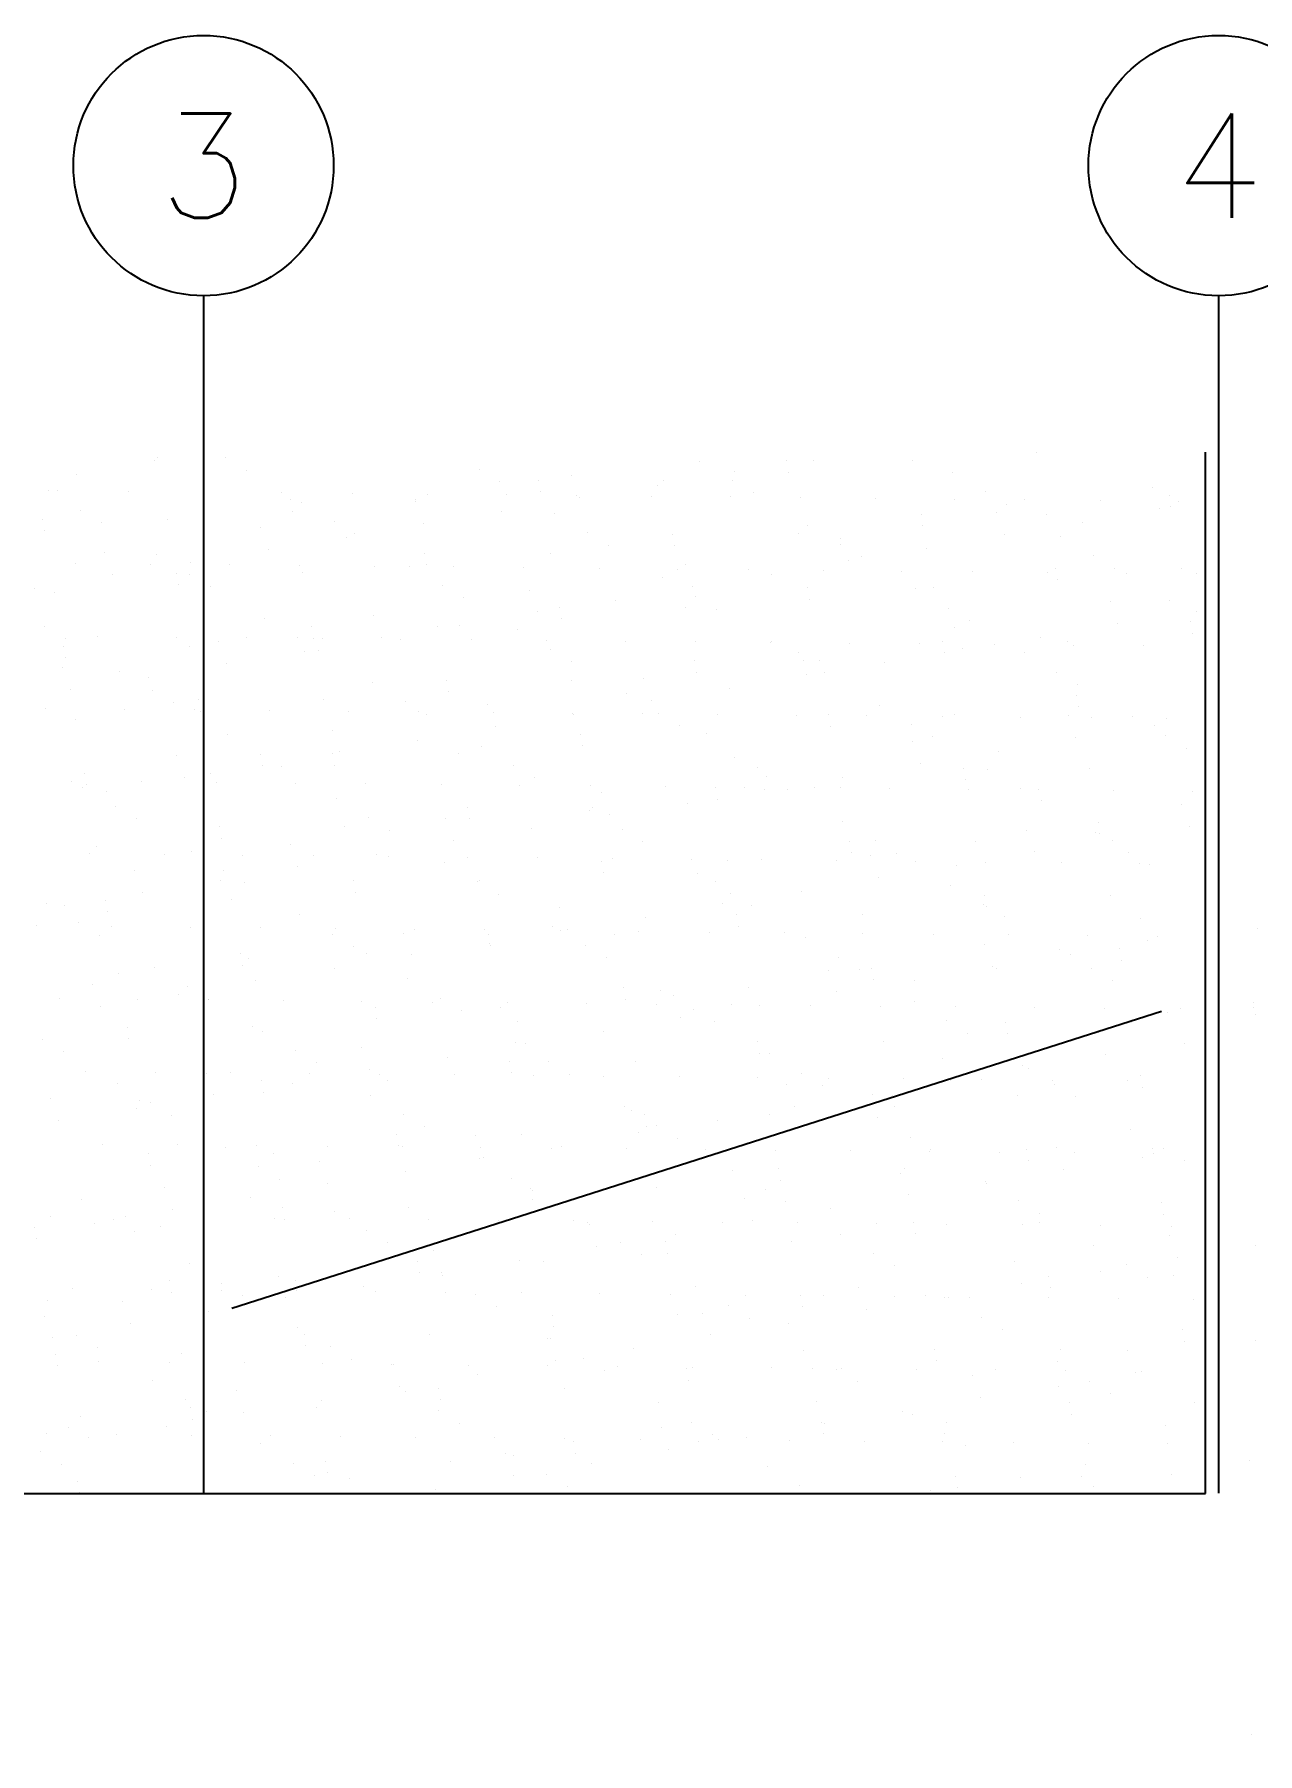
# Model space of a CAD drawing. Header units: millimetres. Extents: x -3 to 53, y -269 to 39.
# Drawn here: x 3.65 to 6, y 36.05 to 39.352 of the extents above; entities that cross this region are included whole.
import ezdxf
from ezdxf.enums import TextEntityAlignment as Align
from ezdxf.xclip import XClip

# ---------------------------------------------------------------- set-up
doc = ezdxf.new("R2010")
doc.units = ezdxf.units.MM
doc.header["$LTSCALE"] = 15
doc.header["$XCLIPFRAME"] = 2
for name, pattern in [('ACAD_ISO07W100', [3, 0, -3]), ('HIDDEN2', [0.1875, 0.125, -0.0625]), ('PHANTOM', [63.5, 31.75, -6.35, 6.35, -6.35, 6.35, -6.35]), ('PHANTOM2', [1.25, 0.625, -0.125, 0.125, -0.125, 0.125, -0.125])]:
    doc.linetypes.add(name, pattern=pattern)
doc.layers.get('0').update_dxf_attribs({"color": 250})
for name, color, linetype in [('A-EJES', 251, 'PHANTOM'), ('A-MURO BAJO', 251, 'Continuous'), ('A-PROYECCIONES', 250, 'HIDDEN2'), ('DLP_VERDE', 250, 'Continuous')]:
    doc.layers.add(name, color=color, linetype=linetype)
doc.layers.add('A-MUROS', color=252, linetype='Continuous', lineweight=30)
doc.styles.add('R80', font='ARIALN.TTF', dxfattribs={"height": 2.03})
doc.styles.add('ROMANS', font='romans.shx', dxfattribs={"width": 0.8})

# ---------------------------------------------------------------- blocks, each defined once
blk = doc.blocks.new('A$C9f73720c')
at = {"layer": 'A-MURO BAJO'}
for p, q in [((39.7265, 92.3281, 0), (37.8034, 92.9152, 0)), ((38.0038, 86.6852, 0), (39.7265, 92.3281, 0))]:
    blk.add_line(p, q, dxfattribs=at)
blk.add_arc((60.7821, 91.9133, 0), 25.1032, 139.01699, 190.85615, dxfattribs=at)
at = {"layer": 'A-PROYECCIONES'}
blk.add_line((38.8761, 87.8303, 0), (38.1838, 142.0709, 0), dxfattribs=at)
at = {"layer": 'DLP_VERDE', "linetype": 'Continuous'}
for p, q in [((37.8722, 92.8209), (37.8722, 92.8209)), ((37.8888, 92.8352), (37.8888, 92.8352)), ((38.0322, 92.827), (38.0322, 92.827)), ((37.8481, 92.7942), (37.8481, 92.7942)), ((37.8925, 92.7962), (37.8925, 92.7962)), ((37.8942, 92.818), (37.8942, 92.818)), ((38.0132, 92.8023), (38.0132, 92.8023)), ((38.1012, 92.8053), (38.1012, 92.8053)), ((38.1172, 92.7886), (38.1172, 92.7886)), ((38.1392, 92.7857), (38.1392, 92.7857)), ((38.0657, 92.7621), (38.0657, 92.7621)), ((38.7177, 92.7405), (38.7177, 92.7405)), ((37.8433, 92.6911), (37.8433, 92.6911)), ((37.9916, 92.6981), (37.9916, 92.6981)), ((38.1351, 92.6899), (38.1351, 92.6899)), ((38.2813, 92.6905), (38.2813, 92.6905)), ((38.3468, 92.7102), (38.3468, 92.7102)), ((38.4296, 92.6976), (38.4296, 92.6976)), ((38.8523, 92.6918), (38.8523, 92.6918)), ((38.8605, 92.6891), (38.8605, 92.6891)), ((38.8743, 92.6889), (38.8743, 92.6889)), ((37.9759, 92.6798), (37.9759, 92.6798)), ((38.079, 92.655), (38.079, 92.655)), ((38.2877, 92.6641), (38.2877, 92.6641)), ((38.3124, 92.6786), (38.3124, 92.6786)), ((38.4475, 92.6711), (38.4475, 92.6711)), ((38.492, 92.673), (38.492, 92.673)), ((37.8747, 92.6461), (37.8747, 92.6461)), ((37.9415, 92.6483), (37.9415, 92.6483)), ((38.0346, 92.6531), (38.0346, 92.6531)), ((38.2586, 92.6294), (38.2586, 92.6294)), ((37.7201, 92.6008), (37.7201, 92.6008)), ((37.8877, 92.599), (37.8877, 92.599)), ((37.839, 92.5851), (37.839, 92.5851)), ((37.943, 92.5714), (37.943, 92.5714)), ((37.9651, 92.5685), (37.9651, 92.5685)), ((38.0944, 92.561), (38.0944, 92.561)), ((38.5325, 92.5605), (38.5325, 92.5605)), ((38.5398, 92.5775), (38.5398, 92.5775)), ((39.3002, 92.559), (39.3002, 92.559)), ((37.7999, 92.5533), (37.7999, 92.5533)), ((37.9462, 92.554), (37.9462, 92.554)), ((38.0841, 92.5528), (38.0841, 92.5528)), ((38.1688, 92.5471), (38.1688, 92.5471)), ((38.1881, 92.5391), (38.1881, 92.5391)), ((38.2101, 92.5362), (38.2101, 92.5362)), ((38.2379, 92.5528), (38.2379, 92.5528)), ((38.3842, 92.5534), (38.3842, 92.5534)), ((38.4742, 92.5229), (38.4742, 92.5229)), ((38.5054, 92.5459), (38.5054, 92.5459)), ((38.634, 92.5299), (38.634, 92.5299)), ((38.6759, 92.5522), (38.6759, 92.5522)), ((38.6785, 92.5319), (38.6785, 92.5319)), ((38.8222, 92.5529), (38.8222, 92.5529)), ((38.8225, 92.527), (38.8225, 92.527)), ((38.8872, 92.541), (38.8872, 92.541)), ((37.7979, 92.5167), (37.7979, 92.5167)), ((37.8081, 92.4939), (37.8081, 92.4939)), ((37.8525, 92.4958), (37.8525, 92.4958)), ((38.0612, 92.5049), (38.0612, 92.5049)), ((38.1344, 92.5156), (38.1344, 92.5156)), ((38.2211, 92.5119), (38.2211, 92.5119)), ((38.2655, 92.5138), (38.2655, 92.5138)), ((38.3291, 92.5206), (38.3291, 92.5206)), ((38.4331, 92.5069), (38.4331, 92.5069)), ((38.4516, 92.4967), (38.4516, 92.4967)), ((38.4551, 92.504), (38.4551, 92.504)), ((39.4746, 92.5055), (39.4746, 92.5055)), ((37.7635, 92.4852), (37.7635, 92.4852)), ((38.0807, 92.4663), (38.0807, 92.4663)), ((38.5741, 92.4883), (38.5741, 92.4883)), ((38.6781, 92.4746), (38.6781, 92.4746)), ((38.7002, 92.4717), (38.7002, 92.4717)), ((38.8192, 92.4561), (38.8192, 92.4561)), ((39.1037, 92.4751), (39.1037, 92.4751)), ((37.7098, 92.4359), (37.7098, 92.4359)), ((37.7592, 92.4244), (37.7592, 92.4244)), ((38.1973, 92.4239), (38.1973, 92.4239)), ((38.6353, 92.4234), (38.6353, 92.4234)), ((38.7328, 92.4448), (38.7328, 92.4448)), ((38.9232, 92.4424), (38.9232, 92.4424)), ((38.9452, 92.4395), (38.9452, 92.4395)), ((39.0642, 92.4238), (39.0642, 92.4238)), ((39.0693, 92.4436), (39.0693, 92.4436)), ((39.0733, 92.4228), (39.0733, 92.4228)), ((39.6909, 92.4268), (39.6909, 92.4268)), ((37.9027, 92.4162), (37.9027, 92.4162)), ((38.049, 92.4168), (38.049, 92.4168)), ((38.3407, 92.4157), (38.3407, 92.4157)), ((38.3618, 92.4144), (38.3618, 92.4144)), ((38.487, 92.4163), (38.487, 92.4163)), ((38.6983, 92.4132), (38.6983, 92.4132)), ((38.7788, 92.4151), (38.7788, 92.4151)), ((38.865, 92.3907), (38.865, 92.3907)), ((38.9251, 92.4158), (38.9251, 92.4158)), ((39.0155, 92.3943), (39.0155, 92.3943)), ((39.0737, 92.3998), (39.0737, 92.3998)), ((39.1682, 92.4101), (39.1682, 92.4101)), ((39.1902, 92.4072), (39.1902, 92.4072)), ((39.2168, 92.4146), (39.2168, 92.4146)), ((39.2335, 92.4068), (39.2335, 92.4068)), ((39.2779, 92.4087), (39.2779, 92.4087)), ((39.3092, 92.3915), (39.3092, 92.3915)), ((39.3631, 92.4153), (39.3631, 92.4153)), ((37.6649, 92.3679), (37.6649, 92.3679)), ((37.9909, 92.384), (37.9909, 92.384)), ((38.2477, 92.3637), (38.2477, 92.3637)), ((38.3274, 92.3829), (38.3274, 92.3829)), ((38.4076, 92.3707), (38.4076, 92.3707)), ((38.452, 92.3727), (38.452, 92.3727)), ((38.6446, 92.364), (38.6446, 92.364)), ((38.6607, 92.3818), (38.6607, 92.3818)), ((38.8205, 92.3888), (38.8205, 92.3888)), ((39.4132, 92.3778), (39.4132, 92.3778)), ((39.4352, 92.3749), (39.4352, 92.3749)), ((39.5542, 92.3593), (39.5542, 92.3593)), ((37.7689, 92.3542), (37.7689, 92.3542)), ((37.7909, 92.3513), (37.7909, 92.3513)), ((37.8347, 92.3457), (37.8347, 92.3457)), ((37.9099, 92.3356), (37.9099, 92.3356)), ((37.9565, 92.3525), (37.9565, 92.3525)), ((37.9946, 92.3527), (37.9946, 92.3527)), ((38.039, 92.3546), (38.039, 92.3546)), ((38.2737, 92.3336), (38.2737, 92.3336)), ((39.2967, 92.3424), (39.2967, 92.3424)), ((37.9027, 92.3032), (37.9027, 92.3032)), ((38.0139, 92.3219), (38.0139, 92.3219)), ((38.036, 92.319), (38.036, 92.319)), ((38.1549, 92.3034), (38.1549, 92.3034)), ((38.9257, 92.3121), (38.9257, 92.3121)), ((39.2622, 92.3109), (39.2622, 92.3109)), ((39.5794, 92.292), (39.5794, 92.292)), ((37.7138, 92.2803), (37.7138, 92.2803)), ((37.8621, 92.2873), (37.8621, 92.2873)), ((38.0055, 92.2791), (38.0055, 92.2791)), ((38.1518, 92.2797), (38.1518, 92.2797)), ((38.2589, 92.2897), (38.2589, 92.2897)), ((38.281, 92.2868), (38.281, 92.2868)), ((38.3001, 92.2868), (38.3001, 92.2868)), ((38.4, 92.2711), (38.4, 92.2711)), ((38.4436, 92.2785), (38.4436, 92.2785)), ((38.504, 92.2574), (38.504, 92.2574)), ((38.5548, 92.2817), (38.5548, 92.2817)), ((38.5899, 92.2792), (38.5899, 92.2792)), ((38.7381, 92.2862), (38.7381, 92.2862)), ((38.8816, 92.278), (38.8816, 92.278)), ((38.8913, 92.2805), (38.8913, 92.2805)), ((39.0279, 92.2787), (39.0279, 92.2787)), ((39.1762, 92.2857), (39.1762, 92.2857)), ((39.2085, 92.2616), (39.2085, 92.2616)), ((39.2602, 92.2586), (39.2602, 92.2586)), ((39.3197, 92.2775), (39.3197, 92.2775)), ((39.42, 92.2656), (39.42, 92.2656)), ((39.4644, 92.2676), (39.4644, 92.2676)), ((39.4659, 92.2782), (39.4659, 92.2782)), ((39.6142, 92.2852), (39.6142, 92.2852)), ((39.6732, 92.2767), (39.6732, 92.2767)), ((40.1957, 92.2764), (40.1957, 92.2764)), ((38.1839, 92.2513), (38.1839, 92.2513)), ((38.5204, 92.2502), (38.5204, 92.2502)), ((38.526, 92.2545), (38.526, 92.2545)), ((38.5941, 92.2295), (38.5941, 92.2295)), ((38.6385, 92.2315), (38.6385, 92.2315)), ((38.645, 92.2389), (38.645, 92.2389)), ((38.749, 92.2252), (38.749, 92.2252)), ((38.8376, 92.2313), (38.8376, 92.2313)), ((38.8472, 92.2406), (38.8472, 92.2406)), ((39.007, 92.2476), (39.007, 92.2476)), ((39.0515, 92.2495), (39.0515, 92.2495)), ((37.7681, 92.1935), (37.7681, 92.1935)), ((37.8125, 92.1954), (37.8125, 92.1954)), ((37.8129, 92.221), (37.8129, 92.221)), ((38.0212, 92.2045), (38.0212, 92.2045)), ((38.1495, 92.2198), (38.1495, 92.2198)), ((38.1811, 92.2115), (38.1811, 92.2115)), ((38.2255, 92.2135), (38.2255, 92.2135)), ((38.4342, 92.2226), (38.4342, 92.2226)), ((38.4666, 92.2009), (38.4666, 92.2009)), ((38.771, 92.2223), (38.771, 92.2223)), ((38.89, 92.2066), (38.89, 92.2066)), ((38.994, 92.1929), (38.994, 92.1929)), ((39.4896, 92.2097), (39.4896, 92.2097)), ((37.6082, 92.1865), (37.6082, 92.1865)), ((37.7785, 92.1894), (37.7785, 92.1894)), ((38.0957, 92.1705), (38.0957, 92.1705)), ((39.0161, 92.19), (39.0161, 92.19)), ((39.1187, 92.1794), (39.1187, 92.1794)), ((39.135, 92.1743), (39.135, 92.1743)), ((39.2391, 92.1606), (39.2391, 92.1606)), ((39.4552, 92.1782), (39.4552, 92.1782)), ((37.5947, 92.137), (37.5947, 92.137)), ((37.6168, 92.1341), (37.6168, 92.1341)), ((37.6704, 92.1425), (37.6704, 92.1425)), ((37.7248, 92.1402), (37.7248, 92.1402)), ((37.8166, 92.1432), (37.8166, 92.1432)), ((37.9649, 92.1502), (37.9649, 92.1502)), ((38.1084, 92.142), (38.1084, 92.142)), ((38.2547, 92.1426), (38.2547, 92.1426)), ((38.4029, 92.1497), (38.4029, 92.1497)), ((38.5464, 92.1414), (38.5464, 92.1414)), ((38.6927, 92.1421), (38.6927, 92.1421)), ((38.7478, 92.149), (38.7478, 92.149)), ((38.841, 92.1491), (38.841, 92.1491)), ((38.9845, 92.1409), (38.9845, 92.1409)), ((39.0843, 92.1478), (39.0843, 92.1478)), ((39.1307, 92.1416), (39.1307, 92.1416)), ((39.2611, 92.1577), (39.2611, 92.1577)), ((39.279, 92.1486), (39.279, 92.1486)), ((39.3801, 92.1421), (39.3801, 92.1421)), ((39.4015, 92.129), (39.4015, 92.129)), ((39.4225, 92.1404), (39.4225, 92.1404)), ((39.4841, 92.1284), (39.4841, 92.1284)), ((39.5061, 92.1255), (39.5061, 92.1255)), ((39.5688, 92.1411), (39.5688, 92.1411)), ((39.6509, 92.1264), (39.6509, 92.1264)), ((37.7358, 92.1184), (37.7358, 92.1184)), ((37.8398, 92.1047), (37.8398, 92.1047)), ((37.8618, 92.1018), (37.8618, 92.1018)), ((38.3768, 92.1186), (38.3768, 92.1186)), ((38.7134, 92.1175), (38.7134, 92.1175)), ((39.0305, 92.0986), (39.0305, 92.0986)), ((39.0337, 92.0994), (39.0337, 92.0994)), ((39.1935, 92.1064), (39.1935, 92.1064)), ((39.238, 92.1083), (39.238, 92.1083)), ((39.4467, 92.1175), (39.4467, 92.1175)), ((39.6065, 92.1244), (39.6065, 92.1244)), ((39.6251, 92.1098), (39.6251, 92.1098)), ((37.9808, 92.0862), (37.9808, 92.0862)), ((38.0059, 92.0883), (38.0059, 92.0883)), ((38.0848, 92.0725), (38.0848, 92.0725)), ((38.1068, 92.0696), (38.1068, 92.0696)), ((38.2077, 92.0634), (38.2077, 92.0634)), ((38.3424, 92.0871), (38.3424, 92.0871)), ((38.3676, 92.0703), (38.3676, 92.0703)), ((38.412, 92.0723), (38.412, 92.0723)), ((38.6207, 92.0814), (38.6207, 92.0814)), ((38.6596, 92.0682), (38.6596, 92.0682)), ((38.7806, 92.0884), (38.7806, 92.0884)), ((38.825, 92.0903), (38.825, 92.0903)), ((37.586, 92.0362), (37.586, 92.0362)), ((37.6006, 92.0264), (37.6006, 92.0264)), ((37.635, 92.0579), (37.635, 92.0579)), ((37.7947, 92.0453), (37.7947, 92.0453)), ((37.9546, 92.0523), (37.9546, 92.0523)), ((37.9715, 92.0567), (37.9715, 92.0567)), ((37.999, 92.0543), (37.999, 92.0543)), ((38.2258, 92.0539), (38.2258, 92.0539)), ((38.2887, 92.0379), (38.2887, 92.0379)), ((38.3298, 92.0402), (38.3298, 92.0402)), ((38.3518, 92.0373), (38.3518, 92.0373)), ((39.3117, 92.0467), (39.3117, 92.0467)), ((37.6297, 92.0136), (37.6297, 92.0136)), ((37.7732, 92.0054), (37.7732, 92.0054)), ((37.9178, 92.0075), (37.9178, 92.0075)), ((37.9195, 92.0061), (37.9195, 92.0061)), ((38.0678, 92.0131), (38.0678, 92.0131)), ((38.2112, 92.0049), (38.2112, 92.0049)), ((38.3575, 92.0055), (38.3575, 92.0055)), ((38.4708, 92.0217), (38.4708, 92.0217)), ((38.5058, 92.0126), (38.5058, 92.0126)), ((38.5748, 92.008), (38.5748, 92.008)), ((38.5969, 92.0051), (38.5969, 92.0051)), ((38.6493, 92.0043), (38.6493, 92.0043)), ((38.7955, 92.005), (38.7955, 92.005)), ((38.9408, 92.0163), (38.9408, 92.0163)), ((38.9438, 92.012), (38.9438, 92.012)), ((39.0873, 92.0038), (39.0873, 92.0038)), ((39.2336, 92.0045), (39.2336, 92.0045)), ((39.2773, 92.0151), (39.2773, 92.0151)), ((39.3819, 92.0115), (39.3819, 92.0115)), ((39.5253, 92.0033), (39.5253, 92.0033)), ((39.5944, 91.9963), (39.5944, 91.9963)), ((37.5468, 91.9771), (37.5468, 91.9771)), ((38.5698, 91.9859), (38.5698, 91.9859)), ((38.7159, 91.9894), (38.7159, 91.9894)), ((38.8199, 91.9757), (38.8199, 91.9757)), ((38.8419, 91.9728), (38.8419, 91.9728)), ((38.9063, 91.9848), (38.9063, 91.9848)), ((39.2235, 91.9659), (39.2235, 91.9659)), ((39.38, 91.9652), (39.38, 91.9652)), ((39.4245, 91.9672), (39.4245, 91.9672)), ((38.1989, 91.9556), (38.1989, 91.9556)), ((38.5354, 91.9544), (38.5354, 91.9544)), ((38.5541, 91.9292), (38.5541, 91.9292)), ((38.5985, 91.9311), (38.5985, 91.9311)), ((38.8072, 91.9402), (38.8072, 91.9402)), ((38.8526, 91.9355), (38.8526, 91.9355)), ((38.9609, 91.9571), (38.9609, 91.9571)), ((38.9671, 91.9472), (38.9671, 91.9472)), ((39.0115, 91.9491), (39.0115, 91.9491)), ((39.0649, 91.9434), (39.0649, 91.9434)), ((39.0869, 91.9405), (39.0869, 91.9405)), ((39.2202, 91.9583), (39.2202, 91.9583)), ((37.5616, 91.9012), (37.5616, 91.9012)), ((37.7725, 91.895), (37.7725, 91.895)), ((37.828, 91.9252), (37.828, 91.9252)), ((37.9812, 91.9042), (37.9812, 91.9042)), ((38.1411, 91.9111), (38.1411, 91.9111)), ((38.1645, 91.924), (38.1645, 91.924)), ((38.1855, 91.9131), (38.1855, 91.9131)), ((38.3942, 91.9222), (38.3942, 91.9222)), ((38.4817, 91.9052), (38.4817, 91.9052)), ((39.2059, 91.9249), (39.2059, 91.9249)), ((39.3099, 91.9112), (39.3099, 91.9112)), ((39.332, 91.9083), (39.332, 91.9083)), ((39.5047, 91.914), (39.5047, 91.914)), ((37.5682, 91.8861), (37.5682, 91.8861)), ((37.5843, 91.8695), (37.5843, 91.8695)), ((37.6656, 91.8875), (37.6656, 91.8875)), ((37.6876, 91.8846), (37.6876, 91.8846)), ((37.7281, 91.8931), (37.7281, 91.8931)), ((37.7326, 91.8765), (37.7326, 91.8765)), ((37.7936, 91.8937), (37.7936, 91.8937)), ((37.8066, 91.869), (37.8066, 91.869)), ((37.876, 91.8683), (37.876, 91.8683)), ((38.0223, 91.869), (38.0223, 91.869)), ((38.1107, 91.8748), (38.1107, 91.8748)), ((38.1706, 91.876), (38.1706, 91.876)), ((38.3141, 91.8678), (38.3141, 91.8678)), ((38.4603, 91.8684), (38.4603, 91.8684)), ((38.6086, 91.8755), (38.6086, 91.8755)), ((38.7521, 91.8672), (38.7521, 91.8672)), ((38.8984, 91.8679), (38.8984, 91.8679)), ((39.0467, 91.8749), (39.0467, 91.8749)), ((39.1337, 91.8836), (39.1337, 91.8836)), ((39.1901, 91.8667), (39.1901, 91.8667)), ((39.3364, 91.8674), (39.3364, 91.8674)), ((39.4509, 91.8926), (39.4509, 91.8926)), ((39.4702, 91.8824), (39.4702, 91.8824)), ((39.4847, 91.8744), (39.4847, 91.8744)), ((39.5549, 91.8789), (39.5549, 91.8789)), ((39.577, 91.876), (39.577, 91.876)), ((37.7398, 91.8444), (37.7398, 91.8444)), ((37.9106, 91.8553), (37.9106, 91.8553)), ((37.9327, 91.8524), (37.9327, 91.8524)), ((38.0516, 91.8367), (38.0516, 91.8367)), ((38.7628, 91.8532), (38.7628, 91.8532)), ((39.0993, 91.8521), (39.0993, 91.8521)), ((39.4165, 91.8332), (39.4165, 91.8332)), ((38.1556, 91.823), (38.1556, 91.823)), ((38.1777, 91.8201), (38.1777, 91.8201)), ((38.2967, 91.8045), (38.2967, 91.8045)), ((38.3919, 91.8229), (38.3919, 91.8229)), ((38.7284, 91.8217), (38.7284, 91.8217)), ((38.9937, 91.799), (38.9937, 91.799)), ((39.0456, 91.8028), (39.0456, 91.8028)), ((39.1536, 91.806), (39.1536, 91.806)), ((39.198, 91.808), (39.198, 91.808)), ((39.4067, 91.8171), (39.4067, 91.8171)), ((39.5665, 91.8241), (39.5665, 91.8241)), ((37.65, 91.7621), (37.65, 91.7621)), ((38.0209, 91.7925), (38.0209, 91.7925)), ((38.1677, 91.763), (38.1677, 91.763)), ((38.3276, 91.77), (38.3276, 91.77)), ((38.3575, 91.7913), (38.3575, 91.7913)), ((38.372, 91.7719), (38.372, 91.7719)), ((38.4007, 91.7908), (38.4007, 91.7908)), ((38.4227, 91.7879), (38.4227, 91.7879)), ((38.5417, 91.7722), (38.5417, 91.7722)), ((38.5807, 91.781), (38.5807, 91.781)), ((38.6746, 91.7725), (38.6746, 91.7725)), ((38.7406, 91.788), (38.7406, 91.788)), ((38.785, 91.7899), (38.785, 91.7899)), ((37.5016, 91.7339), (37.5016, 91.7339)), ((37.5408, 91.7317), (37.5408, 91.7317)), ((37.546, 91.7358), (37.546, 91.7358)), ((37.6156, 91.7306), (37.6156, 91.7306)), ((37.6871, 91.7324), (37.6871, 91.7324)), ((37.7547, 91.745), (37.7547, 91.745)), ((37.8354, 91.7394), (37.8354, 91.7394)), ((37.9146, 91.7519), (37.9146, 91.7519)), ((37.959, 91.7539), (37.959, 91.7539)), ((37.9789, 91.7312), (37.9789, 91.7312)), ((37.9865, 91.761), (37.9865, 91.761)), ((38.1251, 91.7319), (38.1251, 91.7319)), ((38.2734, 91.7389), (38.2734, 91.7389)), ((38.3037, 91.7421), (38.3037, 91.7421)), ((38.4169, 91.7307), (38.4169, 91.7307)), ((38.5632, 91.7313), (38.5632, 91.7313)), ((38.6457, 91.7585), (38.6457, 91.7585)), ((38.6677, 91.7556), (38.6677, 91.7556)), ((38.7115, 91.7384), (38.7115, 91.7384)), ((38.7867, 91.7399), (38.7867, 91.7399)), ((38.8549, 91.7301), (38.8549, 91.7301)), ((39.0012, 91.7308), (39.0012, 91.7308)), ((39.1495, 91.7378), (39.1495, 91.7378)), ((39.293, 91.7296), (39.293, 91.7296)), ((39.3267, 91.7509), (39.3267, 91.7509)), ((39.4392, 91.7303), (39.4392, 91.7303)), ((37.9328, 91.7117), (37.9328, 91.7117)), ((38.8907, 91.7262), (38.8907, 91.7262)), ((38.9128, 91.7233), (38.9128, 91.7233)), ((38.9558, 91.7205), (38.9558, 91.7205)), ((39.0318, 91.7077), (39.0318, 91.7077)), ((39.2923, 91.7194), (39.2923, 91.7194)), ((37.4914, 91.6703), (37.4914, 91.6703)), ((37.5135, 91.6674), (37.5135, 91.6674)), ((37.5619, 91.6814), (37.5619, 91.6814)), ((38.5848, 91.6902), (38.5848, 91.6902)), ((38.9214, 91.689), (38.9214, 91.689)), ((39.1358, 91.694), (39.1358, 91.694)), ((39.1578, 91.6911), (39.1578, 91.6911)), ((39.2385, 91.6701), (39.2385, 91.6701)), ((39.2768, 91.6754), (39.2768, 91.6754)), ((39.3401, 91.6649), (39.3401, 91.6649)), ((39.3845, 91.6668), (39.3845, 91.6668)), ((37.6325, 91.6518), (37.6325, 91.6518)), ((37.7365, 91.6381), (37.7365, 91.6381)), ((37.7585, 91.6352), (37.7585, 91.6352)), ((38.2139, 91.6598), (38.2139, 91.6598)), ((38.5504, 91.6586), (38.5504, 91.6586)), ((38.5585, 91.6307), (38.5585, 91.6307)), ((38.7672, 91.6398), (38.7672, 91.6398)), ((38.8676, 91.6398), (38.8676, 91.6398)), ((38.9271, 91.6468), (38.9271, 91.6468)), ((38.9715, 91.6488), (38.9715, 91.6488)), ((39.1802, 91.6579), (39.1802, 91.6579)), ((39.3808, 91.6617), (39.3808, 91.6617)), ((39.4028, 91.6588), (39.4028, 91.6588)), ((37.4721, 91.5991), (37.4721, 91.5991)), ((37.5002, 91.6028), (37.5002, 91.6028)), ((37.8086, 91.5979), (37.8086, 91.5979)), ((37.843, 91.6294), (37.843, 91.6294)), ((37.8775, 91.6195), (37.8775, 91.6195)), ((37.9382, 91.6023), (37.9382, 91.6023)), ((37.9412, 91.6038), (37.9412, 91.6038)), ((37.9815, 91.6058), (37.9815, 91.6058)), ((38.0035, 91.6029), (38.0035, 91.6029)), ((38.1011, 91.6108), (38.1011, 91.6108)), ((38.1455, 91.6127), (38.1455, 91.6127)), ((38.1795, 91.6283), (38.1795, 91.6283)), ((38.3542, 91.6218), (38.3542, 91.6218)), ((38.3763, 91.6018), (38.3763, 91.6018)), ((38.4967, 91.6094), (38.4967, 91.6094)), ((38.5141, 91.6288), (38.5141, 91.6288)), ((38.8143, 91.6013), (38.8143, 91.6013)), ((39.2523, 91.6007), (39.2523, 91.6007)), ((37.4377, 91.5675), (37.4377, 91.5675)), ((37.5282, 91.5857), (37.5282, 91.5857)), ((37.6437, 91.5946), (37.6437, 91.5946)), ((37.6881, 91.5927), (37.6881, 91.5927)), ((37.7325, 91.5947), (37.7325, 91.5947)), ((37.79, 91.5953), (37.79, 91.5953)), ((38.0817, 91.5941), (38.0817, 91.5941)), ((38.1225, 91.5873), (38.1225, 91.5873)), ((38.1258, 91.579), (38.1258, 91.579)), ((38.2265, 91.5736), (38.2265, 91.5736)), ((38.228, 91.5948), (38.228, 91.5948)), ((38.2486, 91.5707), (38.2486, 91.5707)), ((38.5197, 91.5936), (38.5197, 91.5936)), ((38.666, 91.5942), (38.666, 91.5942)), ((38.9578, 91.593), (38.9578, 91.593)), ((39.1041, 91.5937), (39.1041, 91.5937)), ((39.1488, 91.5879), (39.1488, 91.5879)), ((39.3958, 91.5925), (39.3958, 91.5925)), ((39.4853, 91.5867), (39.4853, 91.5867)), ((37.7548, 91.5487), (37.7548, 91.5487)), ((38.3675, 91.555), (38.3675, 91.555)), ((38.4715, 91.5413), (38.4715, 91.5413)), ((38.4936, 91.5384), (38.4936, 91.5384)), ((38.7778, 91.5575), (38.7778, 91.5575)), ((39.1143, 91.5563), (39.1143, 91.5563)), ((39.4315, 91.5374), (39.4315, 91.5374)), ((38.4069, 91.5271), (38.4069, 91.5271)), ((38.6126, 91.5227), (38.6126, 91.5227)), ((38.7166, 91.509), (38.7166, 91.509)), ((38.7386, 91.5061), (38.7386, 91.5061)), ((38.7434, 91.526), (38.7434, 91.526)), ((38.9537, 91.4987), (38.9537, 91.4987)), ((39.0606, 91.5071), (39.0606, 91.5071)), ((39.1136, 91.5056), (39.1136, 91.5056)), ((39.158, 91.5076), (39.158, 91.5076)), ((39.3667, 91.5167), (39.3667, 91.5167)), ((37.603, 91.4657), (37.603, 91.4657)), ((37.665, 91.4664), (37.665, 91.4664)), ((38.0016, 91.4652), (38.0016, 91.4652)), ((38.036, 91.4967), (38.036, 91.4967)), ((38.0411, 91.4652), (38.0411, 91.4652)), ((38.2876, 91.4696), (38.2876, 91.4696)), ((38.332, 91.4715), (38.332, 91.4715)), ((38.3725, 91.4956), (38.3725, 91.4956)), ((38.5407, 91.4806), (38.5407, 91.4806)), ((38.6897, 91.4767), (38.6897, 91.4767)), ((38.7006, 91.4876), (38.7006, 91.4876)), ((38.745, 91.4896), (38.745, 91.4896)), ((38.8576, 91.4905), (38.8576, 91.4905)), ((38.9616, 91.4768), (38.9616, 91.4768)), ((38.9836, 91.4739), (38.9836, 91.4739)), ((37.4548, 91.4587), (37.4548, 91.4587)), ((37.4583, 91.4346), (37.4583, 91.4346)), ((37.4616, 91.4335), (37.4616, 91.4335)), ((37.506, 91.4355), (37.506, 91.4355)), ((37.6306, 91.4349), (37.6306, 91.4349)), ((37.7147, 91.4446), (37.7147, 91.4446)), ((37.7465, 91.4575), (37.7465, 91.4575)), ((37.8746, 91.4516), (37.8746, 91.4516)), ((37.8928, 91.4582), (37.8928, 91.4582)), ((37.919, 91.4535), (37.919, 91.4535)), ((38.1277, 91.4626), (38.1277, 91.4626)), ((38.1845, 91.457), (38.1845, 91.457)), ((38.3187, 91.4463), (38.3187, 91.4463)), ((38.3308, 91.4576), (38.3308, 91.4576)), ((38.4791, 91.4647), (38.4791, 91.4647)), ((38.6226, 91.4564), (38.6226, 91.4564)), ((38.7689, 91.4571), (38.7689, 91.4571)), ((38.9171, 91.4642), (38.9171, 91.4642)), ((39.0606, 91.4559), (39.0606, 91.4559)), ((39.1026, 91.4582), (39.1026, 91.4582)), ((39.2066, 91.4445), (39.2066, 91.4445)), ((39.2069, 91.4566), (39.2069, 91.4566)), ((39.2287, 91.4416), (39.2287, 91.4416)), ((39.3417, 91.4552), (39.3417, 91.4552)), ((39.3552, 91.4636), (39.3552, 91.4636)), ((37.5623, 91.4209), (37.5623, 91.4209)), ((37.5843, 91.418), (37.5843, 91.418)), ((37.7033, 91.4023), (37.7033, 91.4023)), ((37.9478, 91.416), (37.9478, 91.416)), ((38.9708, 91.4248), (38.9708, 91.4248)), ((39.3073, 91.4236), (39.3073, 91.4236)), ((39.3477, 91.426), (39.3477, 91.426)), ((37.5769, 91.3856), (37.5769, 91.3856)), ((37.8073, 91.3886), (37.8073, 91.3886)), ((37.8294, 91.3857), (37.8294, 91.3857)), ((37.9484, 91.3701), (37.9484, 91.3701)), ((38.5999, 91.3944), (38.5999, 91.3944)), ((38.9364, 91.3933), (38.9364, 91.3933)), ((39.2536, 91.3744), (39.2536, 91.3744)), ((39.3445, 91.3664), (39.3445, 91.3664)), ((37.858, 91.3337), (37.858, 91.3337)), ((38.0524, 91.3564), (38.0524, 91.3564)), ((38.0744, 91.3535), (38.0744, 91.3535)), ((38.1934, 91.3378), (38.1934, 91.3378)), ((38.2289, 91.3641), (38.2289, 91.3641)), ((38.5655, 91.3629), (38.5655, 91.3629)), ((38.7272, 91.3395), (38.7272, 91.3395)), ((38.8826, 91.344), (38.8826, 91.344)), ((38.8871, 91.3464), (38.8871, 91.3464)), ((38.9315, 91.3484), (38.9315, 91.3484)), ((39.1402, 91.3575), (39.1402, 91.3575)), ((39.3001, 91.3645), (39.3001, 91.3645)), ((37.4113, 91.3209), (37.4113, 91.3209)), ((37.4871, 91.3033), (37.4871, 91.3033)), ((37.5576, 91.3216), (37.5576, 91.3216)), ((37.7059, 91.3286), (37.7059, 91.3286)), ((37.8236, 91.3022), (37.8236, 91.3022)), ((37.8493, 91.3204), (37.8493, 91.3204)), ((37.9012, 91.3034), (37.9012, 91.3034)), ((37.9956, 91.3211), (37.9956, 91.3211)), ((38.0611, 91.3104), (38.0611, 91.3104)), ((38.1055, 91.3123), (38.1055, 91.3123)), ((38.1439, 91.3281), (38.1439, 91.3281)), ((38.1945, 91.3325), (38.1945, 91.3325)), ((38.2874, 91.3199), (38.2874, 91.3199)), ((38.2974, 91.3241), (38.2974, 91.3241)), ((38.3142, 91.3214), (38.3142, 91.3214)), ((38.3194, 91.3212), (38.3194, 91.3212)), ((38.4337, 91.3205), (38.4337, 91.3205)), ((38.4384, 91.3055), (38.4384, 91.3055)), ((38.4741, 91.3284), (38.4741, 91.3284)), ((38.5117, 91.3136), (38.5117, 91.3136)), ((38.5185, 91.3304), (38.5185, 91.3304)), ((38.5819, 91.3276), (38.5819, 91.3276)), ((38.7254, 91.3193), (38.7254, 91.3193)), ((38.8717, 91.32), (38.8717, 91.32)), ((39.02, 91.327), (39.02, 91.327)), ((39.1634, 91.3188), (39.1634, 91.3188)), ((39.3097, 91.3195), (39.3097, 91.3195)), ((37.4527, 91.2718), (37.4527, 91.2718)), ((37.4882, 91.2854), (37.4882, 91.2854)), ((37.6481, 91.2923), (37.6481, 91.2923)), ((37.6925, 91.2943), (37.6925, 91.2943)), ((38.1408, 91.2833), (38.1408, 91.2833)), ((38.5424, 91.2918), (38.5424, 91.2918)), ((38.5644, 91.2889), (38.5644, 91.2889)), ((38.6834, 91.2733), (38.6834, 91.2733)), ((39.1638, 91.2921), (39.1638, 91.2921)), ((37.7699, 91.2529), (37.7699, 91.2529)), ((38.7874, 91.2596), (38.7874, 91.2596)), ((38.7928, 91.2617), (38.7928, 91.2617)), ((38.8095, 91.2567), (38.8095, 91.2567)), ((38.9285, 91.241), (38.9285, 91.241)), ((39.1294, 91.2606), (39.1294, 91.2606)), ((37.3881, 91.2037), (37.3881, 91.2037)), ((37.3989, 91.2225), (37.3989, 91.2225)), ((37.4102, 91.2008), (37.4102, 91.2008)), ((38.051, 91.201), (38.051, 91.201)), ((38.4219, 91.2314), (38.4219, 91.2314)), ((38.7584, 91.2302), (38.7584, 91.2302)), ((39.0325, 91.2273), (39.0325, 91.2273)), ((39.0545, 91.2244), (39.0545, 91.2244)), ((39.0736, 91.2053), (39.0736, 91.2053)), ((39.0756, 91.2113), (39.0756, 91.2113)), ((39.118, 91.2072), (39.118, 91.2072)), ((39.1735, 91.2088), (39.1735, 91.2088)), ((39.3267, 91.2163), (39.3267, 91.2163)), ((37.3707, 91.1921), (37.3707, 91.1921)), ((37.5142, 91.1838), (37.5142, 91.1838)), ((37.5292, 91.1851), (37.5292, 91.1851)), ((37.6332, 91.1714), (37.6332, 91.1714)), ((37.6552, 91.1685), (37.6552, 91.1685)), ((37.6604, 91.1845), (37.6604, 91.1845)), ((37.6801, 91.1706), (37.6801, 91.1706)), ((37.8087, 91.1915), (37.8087, 91.1915)), ((37.9522, 91.1833), (37.9522, 91.1833)), ((38.0166, 91.1695), (38.0166, 91.1695)), ((38.0985, 91.184), (38.0985, 91.184)), ((38.2467, 91.191), (38.2467, 91.191)), ((38.2476, 91.1692), (38.2476, 91.1692)), ((38.292, 91.1711), (38.292, 91.1711)), ((38.3875, 91.1998), (38.3875, 91.1998)), ((38.3902, 91.1828), (38.3902, 91.1828)), ((38.5007, 91.1803), (38.5007, 91.1803)), ((38.5365, 91.1834), (38.5365, 91.1834)), ((38.6606, 91.1872), (38.6606, 91.1872)), ((38.6848, 91.1905), (38.6848, 91.1905)), ((38.7047, 91.1809), (38.7047, 91.1809)), ((38.705, 91.1892), (38.705, 91.1892)), ((38.8283, 91.1822), (38.8283, 91.1822)), ((38.9137, 91.1983), (38.9137, 91.1983)), ((38.9745, 91.1829), (38.9745, 91.1829)), ((39.1228, 91.1899), (39.1228, 91.1899)), ((39.2663, 91.1817), (39.2663, 91.1817)), ((39.2775, 91.1951), (39.2775, 91.1951)), ((39.2995, 91.1922), (39.2995, 91.1922)), ((37.3091, 91.1403), (37.3091, 91.1403)), ((37.466, 91.1351), (37.466, 91.1351)), ((37.6457, 91.1391), (37.6457, 91.1391)), ((37.6747, 91.1442), (37.6747, 91.1442)), ((37.7742, 91.1529), (37.7742, 91.1529)), ((37.8346, 91.1512), (37.8346, 91.1512)), ((37.8782, 91.1392), (37.8782, 91.1392)), ((37.879, 91.1531), (37.879, 91.1531)), ((37.9002, 91.1363), (37.9002, 91.1363)), ((38.0877, 91.1622), (38.0877, 91.1622)), ((38.3338, 91.1506), (38.3338, 91.1506)), ((39.3568, 91.1594), (39.3568, 91.1594)), ((37.2747, 91.1087), (37.2747, 91.1087)), ((37.4216, 91.1331), (37.4216, 91.1331)), ((37.9628, 91.1202), (37.9628, 91.1202)), ((38.0192, 91.1206), (38.0192, 91.1206)), ((38.1232, 91.1069), (38.1232, 91.1069)), ((38.1453, 91.104), (38.1453, 91.104)), ((38.9858, 91.129), (38.9858, 91.129)), ((39.3223, 91.1279), (39.3223, 91.1279)), ((37.5919, 91.0898), (37.5919, 91.0898)), ((38.2642, 91.0883), (38.2642, 91.0883)), ((38.3683, 91.0746), (38.3683, 91.0746)), ((38.3903, 91.0717), (38.3903, 91.0717)), ((38.6149, 91.0987), (38.6149, 91.0987)), ((38.9514, 91.0975), (38.9514, 91.0975)), ((39.2686, 91.0786), (39.2686, 91.0786)), ((37.3252, 91.0479), (37.3252, 91.0479)), ((37.4735, 91.0549), (37.4735, 91.0549)), ((37.617, 91.0467), (37.617, 91.0467)), ((37.7633, 91.0474), (37.7633, 91.0474)), ((37.873, 91.0379), (37.873, 91.0379)), ((37.9116, 91.0544), (37.9116, 91.0544)), ((38.055, 91.0462), (38.055, 91.0462)), ((38.2013, 91.0469), (38.2013, 91.0469)), ((38.2096, 91.0368), (38.2096, 91.0368)), ((38.244, 91.0683), (38.244, 91.0683)), ((38.3496, 91.0539), (38.3496, 91.0539)), ((38.4931, 91.0457), (38.4931, 91.0457)), ((38.5093, 91.0561), (38.5093, 91.0561)), ((38.5805, 91.0671), (38.5805, 91.0671)), ((38.6133, 91.0424), (38.6133, 91.0424)), ((38.6353, 91.0395), (38.6353, 91.0395)), ((38.6393, 91.0463), (38.6393, 91.0463)), ((38.6872, 91.0391), (38.6872, 91.0391)), ((38.7876, 91.0534), (38.7876, 91.0534)), ((38.8471, 91.0461), (38.8471, 91.0461)), ((38.8915, 91.048), (38.8915, 91.048)), ((38.8977, 91.0482), (38.8977, 91.0482)), ((38.9311, 91.0451), (38.9311, 91.0451)), ((39.0774, 91.0458), (39.0774, 91.0458)), ((39.1002, 91.0571), (39.1002, 91.0571)), ((39.2257, 91.0528), (39.2257, 91.0528)), ((39.2601, 91.0641), (39.2601, 91.0641)), ((39.3045, 91.066), (39.3045, 91.066)), ((37.5021, 91.0076), (37.5021, 91.0076)), ((37.8386, 91.0064), (37.8386, 91.0064)), ((37.8612, 91.003), (37.8612, 91.003)), ((38.0211, 91.01), (38.0211, 91.01)), ((38.0655, 91.0119), (38.0655, 91.0119)), ((38.2742, 91.0211), (38.2742, 91.0211)), ((38.4341, 91.028), (38.4341, 91.028)), ((38.4785, 91.03), (38.4785, 91.03)), ((38.5267, 91.0179), (38.5267, 91.0179)), ((38.7543, 91.0238), (38.7543, 91.0238)), ((38.8583, 91.0101), (38.8583, 91.0101)), ((38.8803, 91.0072), (38.8803, 91.0072)), ((37.236, 90.9836), (37.236, 90.9836)), ((37.2395, 90.9759), (37.2395, 90.9759)), ((37.4482, 90.985), (37.4482, 90.985)), ((37.4677, 90.976), (37.4677, 90.976)), ((37.6081, 90.992), (37.6081, 90.992)), ((37.6525, 90.9939), (37.6525, 90.9939)), ((38.1558, 90.9875), (38.1558, 90.9875)), ((38.9993, 90.9916), (38.9993, 90.9916)), ((39.1033, 90.9779), (39.1033, 90.9779)), ((39.1254, 90.975), (39.1254, 90.975)), ((39.1788, 90.9963), (39.1788, 90.9963)), ((37.355, 90.9679), (37.355, 90.9679)), ((37.459, 90.9542), (37.459, 90.9542)), ((37.481, 90.9513), (37.481, 90.9513)), ((37.7849, 90.9571), (37.7849, 90.9571)), ((38.8079, 90.966), (38.8079, 90.966)), ((39.1444, 90.9648), (39.1444, 90.9648)), ((39.2444, 90.9593), (39.2444, 90.9593)), ((37.2818, 90.9101), (37.2818, 90.9101)), ((37.414, 90.9268), (37.414, 90.9268)), ((37.4281, 90.9108), (37.4281, 90.9108)), ((37.5764, 90.9178), (37.5764, 90.9178)), ((37.6, 90.9357), (37.6, 90.9357)), ((37.704, 90.922), (37.704, 90.922)), ((37.7198, 90.9096), (37.7198, 90.9096)), ((37.7261, 90.9191), (37.7261, 90.9191)), ((37.8661, 90.9103), (37.8661, 90.9103)), ((38.0144, 90.9173), (38.0144, 90.9173)), ((38.066, 90.9052), (38.066, 90.9052)), ((38.1579, 90.9091), (38.1579, 90.9091)), ((38.3041, 90.9098), (38.3041, 90.9098)), ((38.4025, 90.9041), (38.4025, 90.9041)), ((38.4369, 90.9356), (38.4369, 90.9356)), ((38.4524, 90.9168), (38.4524, 90.9168)), ((38.5959, 90.9086), (38.5959, 90.9086)), ((38.7422, 90.9092), (38.7422, 90.9092)), ((38.7735, 90.9344), (38.7735, 90.9344)), ((38.8905, 90.9163), (38.8905, 90.9163)), ((39.0336, 90.9049), (39.0336, 90.9049)), ((39.0339, 90.908), (39.0339, 90.908)), ((39.078, 90.9068), (39.078, 90.9068)), ((39.0906, 90.9156), (39.0906, 90.9156)), ((39.1802, 90.9087), (39.1802, 90.9087)), ((39.2867, 90.9159), (39.2867, 90.9159)), ((37.6951, 90.8749), (37.6951, 90.8749)), ((37.8451, 90.9034), (37.8451, 90.9034)), ((37.9491, 90.8897), (37.9491, 90.8897)), ((37.9711, 90.8868), (37.9711, 90.8868)), ((38.0316, 90.8737), (38.0316, 90.8737)), ((38.0901, 90.8711), (38.0901, 90.8711)), ((38.252, 90.8708), (38.252, 90.8708)), ((38.4607, 90.8799), (38.4607, 90.8799)), ((38.6206, 90.8869), (38.6206, 90.8869)), ((38.665, 90.8888), (38.665, 90.8888)), ((38.7197, 90.8852), (38.7197, 90.8852)), ((38.8737, 90.8979), (38.8737, 90.8979)), ((37.3242, 90.8445), (37.3242, 90.8445)), ((37.6347, 90.8438), (37.6347, 90.8438)), ((37.6607, 90.8433), (37.6607, 90.8433)), ((37.7946, 90.8508), (37.7946, 90.8508)), ((37.839, 90.8527), (37.839, 90.8527)), ((38.0477, 90.8618), (38.0477, 90.8618)), ((38.1941, 90.8574), (38.1941, 90.8574)), ((38.2076, 90.8688), (38.2076, 90.8688)), ((38.2161, 90.8545), (38.2161, 90.8545)), ((38.3351, 90.8389), (38.3351, 90.8389)), ((38.3488, 90.8548), (38.3488, 90.8548)), ((37.2217, 90.8258), (37.2217, 90.8258)), ((37.2897, 90.813), (37.2897, 90.813)), ((37.3816, 90.8328), (37.3816, 90.8328)), ((37.426, 90.8347), (37.426, 90.8347)), ((37.9779, 90.8245), (37.9779, 90.8245)), ((38.4391, 90.8252), (38.4391, 90.8252)), ((38.4612, 90.8223), (38.4612, 90.8223)), ((38.5801, 90.8066), (38.5801, 90.8066)), ((39.0008, 90.8333), (39.0008, 90.8333)), ((37.2412, 90.7813), (37.2412, 90.7813)), ((37.3846, 90.773), (37.3846, 90.773)), ((37.5309, 90.7737), (37.5309, 90.7737)), ((37.6069, 90.7941), (37.6069, 90.7941)), ((37.6792, 90.7807), (37.6792, 90.7807)), ((37.8227, 90.7725), (37.8227, 90.7725)), ((37.9689, 90.7732), (37.9689, 90.7732)), ((38.1172, 90.7802), (38.1172, 90.7802)), ((38.259, 90.7725), (38.259, 90.7725)), ((38.2607, 90.772), (38.2607, 90.772)), ((38.407, 90.7727), (38.407, 90.7727)), ((38.5553, 90.7797), (38.5553, 90.7797)), ((38.6299, 90.8029), (38.6299, 90.8029)), ((38.6841, 90.7929), (38.6841, 90.7929)), ((38.6987, 90.7715), (38.6987, 90.7715)), ((38.7062, 90.79), (38.7062, 90.79)), ((38.8252, 90.7744), (38.8252, 90.7744)), ((38.845, 90.7721), (38.845, 90.7721)), ((38.9664, 90.8017), (38.9664, 90.8017)), ((38.9933, 90.7792), (38.9933, 90.7792)), ((37.236, 90.7637), (37.236, 90.7637)), ((37.8881, 90.7422), (37.8881, 90.7422)), ((38.2246, 90.741), (38.2246, 90.741)), ((38.5955, 90.7714), (38.5955, 90.7714)), ((38.6472, 90.7387), (38.6472, 90.7387)), ((38.8071, 90.7457), (38.8071, 90.7457)), ((38.8515, 90.7476), (38.8515, 90.7476)), ((38.9127, 90.7525), (38.9127, 90.7525)), ((38.9292, 90.7607), (38.9292, 90.7607)), ((38.9512, 90.7578), (38.9512, 90.7578)), ((39.0602, 90.7567), (39.0602, 90.7567)), ((39.0702, 90.7421), (39.0702, 90.7421)), ((39.1368, 90.7709), (39.1368, 90.7709)), ((39.2201, 90.7637), (39.2201, 90.7637)), ((37.2848, 90.737), (37.2848, 90.737)), ((37.3069, 90.7341), (37.3069, 90.7341)), ((37.4259, 90.7185), (37.4259, 90.7185)), ((37.5171, 90.7118), (37.5171, 90.7118)), ((37.8537, 90.7106), (37.8537, 90.7106)), ((37.9811, 90.7096), (37.9811, 90.7096)), ((38.0255, 90.7116), (38.0255, 90.7116)), ((38.2342, 90.7207), (38.2342, 90.7207)), ((38.3941, 90.7277), (38.3941, 90.7277)), ((38.4385, 90.7296), (38.4385, 90.7296)), ((38.5418, 90.7221), (38.5418, 90.7221)), ((39.1742, 90.7284), (39.1742, 90.7284)), ((39.1962, 90.7255), (39.1962, 90.7255)), ((37.4082, 90.6846), (37.4082, 90.6846)), ((37.4827, 90.6803), (37.4827, 90.6803)), ((37.5299, 90.7048), (37.5299, 90.7048)), ((37.5519, 90.7019), (37.5519, 90.7019)), ((37.5681, 90.6916), (37.5681, 90.6916)), ((37.6125, 90.6935), (37.6125, 90.6935)), ((37.6709, 90.6862), (37.6709, 90.6862)), ((37.7749, 90.6725), (37.7749, 90.6725)), ((37.8212, 90.7026), (37.8212, 90.7026)), ((38.1708, 90.6918), (38.1708, 90.6918)), ((39.1938, 90.7006), (39.1938, 90.7006)), ((37.782, 90.6436), (37.782, 90.6436)), ((37.7969, 90.6696), (37.7969, 90.6696)), ((37.7999, 90.6614), (37.7999, 90.6614)), ((37.9159, 90.6539), (37.9159, 90.6539)), ((38.0199, 90.6402), (38.0199, 90.6402)), ((38.2201, 90.6431), (38.2201, 90.6431)), ((38.452, 90.6398), (38.452, 90.6398)), ((38.6581, 90.6426), (38.6581, 90.6426)), ((38.8229, 90.6702), (38.8229, 90.6702)), ((39.0961, 90.6421), (39.0961, 90.6421)), ((39.1594, 90.669), (39.1594, 90.669)), ((37.6337, 90.6366), (37.6337, 90.6366)), ((37.9255, 90.6354), (37.9255, 90.6354)), ((38.042, 90.6373), (38.042, 90.6373)), ((38.0718, 90.6361), (38.0718, 90.6361)), ((38.081, 90.6095), (38.081, 90.6095)), ((38.161, 90.6217), (38.161, 90.6217)), ((38.265, 90.608), (38.265, 90.608)), ((38.3635, 90.6349), (38.3635, 90.6349)), ((38.4176, 90.6083), (38.4176, 90.6083)), ((38.5098, 90.6355), (38.5098, 90.6355)), ((38.7885, 90.6387), (38.7885, 90.6387)), ((38.8016, 90.6343), (38.8016, 90.6343)), ((38.9478, 90.635), (38.9478, 90.635)), ((39.038, 90.6065), (39.038, 90.6065)), ((39.1057, 90.6198), (39.1057, 90.6198)), ((38.0466, 90.5779), (38.0466, 90.5779)), ((38.287, 90.6051), (38.287, 90.6051)), ((38.406, 90.5894), (38.406, 90.5894)), ((38.4207, 90.5795), (38.4207, 90.5795)), ((38.51, 90.5757), (38.51, 90.5757)), ((38.5806, 90.5865), (38.5806, 90.5865)), ((38.625, 90.5884), (38.625, 90.5884)), ((38.7347, 90.5894), (38.7347, 90.5894)), ((38.8337, 90.5975), (38.8337, 90.5975)), ((38.9936, 90.6045), (38.9936, 90.6045)), ((38.0077, 90.5615), (38.0077, 90.5615)), ((38.1676, 90.5684), (38.1676, 90.5684)), ((38.212, 90.5704), (38.212, 90.5704)), ((38.3638, 90.5591), (38.3638, 90.5591)), ((38.532, 90.5728), (38.532, 90.5728)), ((38.651, 90.5572), (38.651, 90.5572)), ((38.755, 90.5435), (38.755, 90.5435)), ((38.777, 90.5406), (38.777, 90.5406)), ((37.9929, 90.5287), (37.9929, 90.5287)), ((38.896, 90.5249), (38.896, 90.5249)), ((39, 90.5112), (39, 90.5112)), ((39.0159, 90.5375), (39.0159, 90.5375)), ((39.0221, 90.5083), (39.0221, 90.5083)), ((38.0283, 90.4983), (38.0283, 90.4983)), ((38.1746, 90.499), (38.1746, 90.499)), ((38.274, 90.4768), (38.274, 90.4768)), ((38.3229, 90.506), (38.3229, 90.506)), ((38.4664, 90.4978), (38.4664, 90.4978)), ((38.6105, 90.4756), (38.6105, 90.4756)), ((38.6127, 90.4984), (38.6127, 90.4984)), ((38.6449, 90.5071), (38.6449, 90.5071)), ((38.7609, 90.5055), (38.7609, 90.5055)), ((38.9044, 90.4972), (38.9044, 90.4972)), ((38.9815, 90.506), (38.9815, 90.506)), ((39.0507, 90.4979), (39.0507, 90.4979)), ((39.1411, 90.4926), (39.1411, 90.4926)), ((38.2396, 90.4452), (38.2396, 90.4452)), ((38.7671, 90.4453), (38.7671, 90.4453)), ((38.8115, 90.4472), (38.8115, 90.4472)), ((38.9277, 90.4567), (38.9277, 90.4567)), ((39.0202, 90.4564), (39.0202, 90.4564)), ((38.3541, 90.4273), (38.3541, 90.4273)), ((38.3985, 90.4292), (38.3985, 90.4292)), ((38.5568, 90.4264), (38.5568, 90.4264)), ((38.6072, 90.4383), (38.6072, 90.4383)), ((38.5692, 90.3607), (38.5692, 90.3607)), ((38.7155, 90.3613), (38.7155, 90.3613)), ((38.8035, 90.3429), (38.8035, 90.3429)), ((38.8379, 90.3744), (38.8379, 90.3744)), ((38.8638, 90.3684), (38.8638, 90.3684)), ((39.0072, 90.3601), (39.0072, 90.3601)), ((38.5809, 90.3263), (38.5809, 90.3263)), ((38.6029, 90.3234), (38.6029, 90.3234)), ((38.7219, 90.3077), (38.7219, 90.3077)), ((38.7498, 90.2937), (38.7498, 90.2937)), ((38.7937, 90.2972), (38.7937, 90.2972)), ((38.8259, 90.294), (38.8259, 90.294)), ((38.8479, 90.2911), (38.8479, 90.2911)), ((38.9536, 90.3041), (38.9536, 90.3041)), ((38.998, 90.3061), (38.998, 90.3061)), ((38.9669, 90.2754), (38.9669, 90.2754)), ((39.0709, 90.2618), (39.0709, 90.2618)), ((39.0929, 90.2589), (39.0929, 90.2589)), ((38.9666, 90.2313), (38.9666, 90.2313)), ((38.9965, 90.2102), (38.9965, 90.2102)), ((39.0309, 90.2418), (39.0309, 90.2418))]:
    blk.add_line(p, q, dxfattribs=at)
at = {"style": 'R80'}
for height, rotation, p in [(0.09, 0.009, (39.554, 141.0046, 0)), (0.09, 0.009, (45.7984, 139.3226, 0)), (0.09, 0.009, (50.4634, 135.3578, 0)), (0.09, 0.009, (41.9784, 129.0436, 0)), (0.09, 0.009, (37.8409, 128.6089, 0)), (0.09, 0.009, (35.483, 116.3582, 0)), (0.09, 0.009, (38.5607, 113.6321, 0)), (0.09, 0.009, (45.1292, 84.3757, 0)), (0.09, 0.009, (43.9111, 83.9335, 0)), (0.09, 0.009, (43.1485, 83.401, 0)), (0.09, 0.009, (28.0067, 80.1071, 0)), (0.09, 0.009, (44.3753, 79.9046, 0)), (0.09, 0.009, (55.151, 79.2173, 0)), (0.09, 0.009, (38.2608, 76.0049)), (0.09, 0.009, (39.0036, 75.5558)), (0.09, 0.009, (27.5137, 75.2133, 0)), (0.09, 0.009, (27.5137, 75.2133, 0)), (0.09, 0.009, (39.8519, 75.1543)), (0.09, 0.009, (25.3599, 70.2709, 0)), (0.09, 0.009, (32.1646, 69.192, 0)), (0.09, 0.009, (32.1646, 69.192, 0)), (0.09, 0.009, (26.9947, 68.6392, 0)), (0.09, 0.009, (59.8504, 67.3859, 0)), (0.09, 0.009, (24.839, 65.5107, 0)), (0.09, 0.009, (24.839, 65.5107, 0)), (0.09, 0.009, (33.5008, 60.261, 0)), (0.09, 0.009, (33.5008, 60.261, 0)), (0.09, 347.3908, (17.1069, 59.2726, 0)), (0.09, 0.009, (26.4708, 59.2035, 0)), (0.09, 0.009, (26.4708, 59.2035, 0)), (0.09, 0.009, (23.1216, 58.7685, 0)), (0.09, 0.009, (23.1216, 58.7685, 0)), (0.09, 0.009, (27.6632, 55.3959, 0)), (0.09, 0.009, (27.6632, 55.3959, 0)), (0.09, 0.009, (22.2239, 54.9818, 0)), (0.09, 0.009, (22.2239, 54.9818, 0)), (0.09, 0.009, (65.7174, 53.5803, 0)), (0.09, 0.009, (38.377, 51.7166, 0)), (0.09, 0.009, (38.377, 51.7166, 0)), (0.09, 0.009, (21.0294, 51.3767, 0)), (0.09, 0.009, (21.0294, 51.3767, 0)), (0.09, 0.009, (29.4091, 50.8876, 0)), (0.09, 0.009, (29.4091, 50.8876, 0)), (0.09, 0.009, (22.5184, 48.0808, 0)), (0.09, 0.009, (22.5184, 48.0808, 0)), (0.09, 0.009, (32.8305, 47.9478, 0)), (0.09, 0.009, (38.6414, 47.9238, 0)), (0.09, 1.5576, (45.5013, 47.0033, 0)), (0.09, 1.5576, (45.5013, 47.0033, 0)), (0.09, 1.5576, (42.9613, 45.8781, 0)), (0.09, 0.009, (31.2252, 43.4352, 0)), (0.09, 0.009, (31.2252, 43.4352, 0)), (0.09, 0.009, (24.8291, 43.3056, 0)), (0.09, 0.009, (24.8291, 43.3056, 0)), (0.09, 0.009, (28.8684, 42.6092, 0)), (0.09, 0.009, (28.8684, 42.6092, 0)), (0.09, 0.009, (46.0815, 42.4048, 0)), (0.09, 0.009, (19.0307, 42.0559, 0)), (0.09, 0.009, (19.0307, 42.0559, 0)), (0.09, 0.009, (70.9067, 41.0329, 0)), (0.09, 0.009, (22.7765, 38.7407, 0)), (0.09, 0.009, (22.7765, 38.7407, 0)), (0.09, 0.009, (17.8952, 37.4624, 0)), (0.09, 0.009, (17.8952, 37.4624, 0)), (0.09, 0.009, (25.8226, 33.2142, 0)), (0.09, 0.009, (21.5027, 31.2754, 0)), (0.1403, 0.009, (43.0178, 29.8778, 0)), (0.09, 0.009, (24.3978, 29.2659, 0)), (0.09, 0.009, (49.7565, 29.0287, 0)), (0.09, 0.009, (16.51, 28.4123, 0)), (0.09, 0.009, (16.51, 28.4123, 0)), (0.09, 0.009, (40.7946, 24.893, 0)), (0.09, 0.009, (18.1268, 23.6374, 0)), (0.09, 0.009, (20.346, 20.3291, 0)), (0.09, 0.009, (38.3365, 19.4632, 0)), (0.09, 0.009, (18.2869, 15.9828, 0)), (0.09, 0.009, (36.6694, 12.5977, 0)), (0.09, 337.7998, (24.7536, 11.2334, 0)), (0.09, 0.009, (33.5928, 10.3508, 0)), (0.09, 337.7998, (21.6109, 10.1247, 0)), (0.09, 337.7998, (16.5605, 9.5998, 0)), (0.09, 337.7998, (29.9414, 8.9534, 0)), (0.09, 337.7998, (31.6402, 7.9561, 0)), (0.09, 337.7998, (26.736, 7.7966, 0)), (0.09, 337.7998, (32.0288, 7.0232, 0)), (0.09, 0.009, (16.5347, 5.5678, 0)), (0.09, 0.009, (23.3239, 5.5763, 0)), (0.09, 0.009, (34.4718, 3.6379, 0))]:
    blk.add_attdef('N.P.T.+0.00', text='', height=height, rotation=rotation, dxfattribs=at).set_placement(p, align=Align.MIDDLE_CENTER)
for p in [(49.9263, 138.2431, 0), (56.6904, 136.252, 0), (60.5336, 135.5237, 0), (42.6322, 135.1839), (46.2516, 126.9171), (35.1548, 97.8545, 0), (31.2618, 93.9445, 0), (17.9393, 86.8861, 0), (34.7444, 85.6148, 0), (35.5048, 81.4636, 0), (34.6534, 76.9929, 0), (59.6668, 73.2509), (40.4113, 65.8421, 0), (43.5611, 65.2125, 0), (64.4681, 61.3857), (43.9111, 51.4927, 0), (32.9744, 51.0828, 0), (48.0327, 50.0735, 0), (69.3242, 50.0814, 0), (52.9599, 39.4701, 0), (74.4159, 35.7467, 0)]:
    blk.add_attdef('N.P.T.+0.00', text='', height=0.2109, dxfattribs=at).set_placement(p, align=Align.MIDDLE_CENTER)
blk = doc.blocks.new('Ejes_Torre G')
at = {"layer": 'A-EJES', "linetype": 'PHANTOM2', "ltscale": 0.5}
for points in [[(3.975, 16.65), (3.975, 14.35)], [(5.925, 16.65), (5.925, 14.35)]]:
    blk.add_lwpolyline(points, dxfattribs=at)
at = {"layer": 'A-EJES', "linetype": 'Continuous'}
for centre in [(3.975, 16.9), (5.925, 16.9)]:
    blk.add_circle(centre, 0.25, dxfattribs=at)
at = {"layer": 'A-EJES', "linetype": 'Continuous', "style": 'ROMANS'}
for s, p in [('3', (3.975, 16.9)), ('4', (5.925, 16.9))]:
    blk.add_text(s, height=0.2, dxfattribs=at).set_placement(p, align=Align.MIDDLE_CENTER)

msp = doc.modelspace()

# ---------------------------------------------------------------- block references
at = {"linetype": 'ACAD_ISO07W100', "ltscale": 5}
ref = msp.add_blockref('A$C9f73720c', (-94.0043, 47.5864), dxfattribs=dict(at, rotation=286.9770955472961))
XClip(ref).set_block_clipping_path([(53.9739667831, 80.2683385944), (69.3730303047, 130.7085147865), (51.0595701083, 136.2994971771), (35.6605065867, 85.8593209849)])

# ---------------------------------------------------------------- next in the draw order: block references
at = {"layer": 'A-MUROS'}
msp.add_blockref('Ejes_Torre G', (0, 22.2), dxfattribs=at)

doc.saveas('drawing.dxf')
